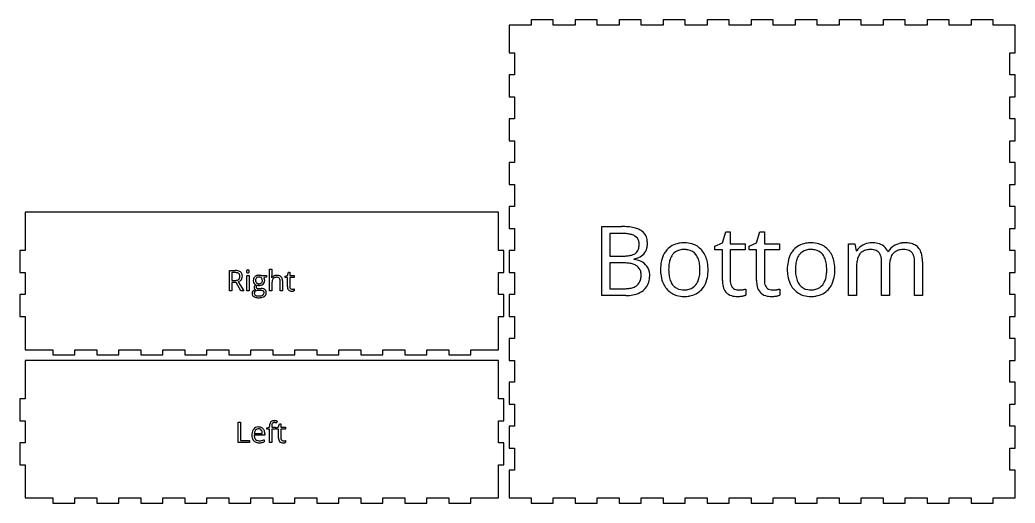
# Model space of a CAD drawing. Header units: inches. Extents: x 0 to 34.2, y 0.1 to 11.1.
# Drawn here: x 11.62 to 34.25, y 0.12 to 11.12 of the extents above; entities that cross this region are included whole.
import ezdxf

# ---------------------------------------------------------------- set-up
doc = ezdxf.new("R2010")
doc.units = ezdxf.units.IN

msp = doc.modelspace()

# ---------------------------------------------------------------- linework, layer by layer
at = {"layer": 'Bottom_labelLayer'}
for p, q in [((24.856, 4.851), (24.856, 6.421)), ((24.856, 6.421), (25.299, 6.421)), ((25.038, 6.263), (25.038, 5.749)), ((25.307, 6.263), (25.038, 6.263)), ((27.596, 6.049), (27.671, 6.301)), ((27.671, 6.301), (27.774, 6.301)), ((27.774, 6.301), (27.774, 6.028)), ((28.373, 6.049), (28.448, 6.301)), ((28.448, 6.301), (28.551, 6.301)), ((28.551, 6.301), (28.551, 6.028)), ((27.427, 5.975), (27.596, 6.049)), ((27.427, 5.889), (27.427, 5.975)), ((27.596, 5.889), (27.427, 5.889)), ((27.596, 5.189), (27.596, 5.889)), ((27.774, 6.028), (28.116, 6.028)), ((28.116, 5.889), (27.774, 5.889)), ((27.774, 5.889), (27.774, 5.196)), ((28.116, 6.028), (28.116, 5.889)), ((28.204, 5.975), (28.373, 6.049)), ((28.204, 5.889), (28.204, 5.975)), ((28.373, 5.889), (28.204, 5.889)), ((28.373, 5.189), (28.373, 5.889)), ((28.551, 6.028), (28.893, 6.028)), ((28.893, 5.889), (28.551, 5.889)), ((28.551, 5.889), (28.551, 5.196)), ((28.893, 6.028), (28.893, 5.889)), ((30.465, 4.851), (30.465, 6.028)), ((30.465, 6.028), (30.61, 6.028)), ((30.61, 6.028), (30.639, 5.867)), ((25.038, 5.749), (25.339, 5.749)), ((25.586, 5.684), (25.586, 5.673)), ((30.639, 5.867), (30.648, 5.867)), ((31.357, 5.85), (31.365, 5.85)), ((25.351, 5.594), (25.038, 5.594)), ((25.038, 5.594), (25.038, 5.006)), ((30.644, 5.468), (30.644, 4.851)), ((31.215, 4.851), (31.215, 5.616)), ((31.393, 5.508), (31.393, 4.851)), ((31.966, 4.851), (31.966, 5.616)), ((32.144, 5.619), (32.144, 4.851)), ((25.038, 5.006), (25.366, 5.006)), ((28.125, 4.998), (28.125, 4.861)), ((28.901, 4.998), (28.901, 4.861)), ((25.404, 4.851), (24.856, 4.851)), ((30.644, 4.851), (30.465, 4.851)), ((31.393, 4.851), (31.215, 4.851)), ((32.144, 4.851), (31.966, 4.851))]:
    msp.add_line(p, q, dxfattribs=at)
for centre, radius, start, end in [((25.305, 4.755), 1.666, 84.8971, 90.1948), ((25.365, 5.403), 1.015, 77.3551, 84.9994), ((25.463, 5.83), 0.577, 65.3871, 77.5779), ((25.546, 6.017), 0.372, 56.4101, 64.9554), ((25.308, 4.95), 1.313, 87.899, 90.0358), ((25.325, 5.328), 0.934, 82.186, 88.0879), ((25.378, 5.704), 0.555, 73.454, 82.3253), ((25.45, 5.942), 0.306, 59.0095, 73.7463), ((25.51, 6.043), 0.189, 14.0451, 58.8249), ((25.583, 6.075), 0.304, 9.246, 56.3615), ((25.407, 6.035), 0.484, 359.6721, 10.5635), ((25.506, 5.962), 0.189, 306.0082, 342.9776), ((25.393, 6.001), 0.309, 342.257, 356.2391), ((25.414, 6.017), 0.289, 359.4169, 14.4501), ((25.262, 6.013), 0.44, 355.7585, 0.0732), ((25.577, 6.004), 0.311, 319.4396, 345.5999), ((25.48, 6.029), 0.412, 345.6388, 0.4553), ((26.7, 5.56), 0.493, 138.176, 150.2287), ((26.683, 5.573), 0.472, 99.1759, 137.9833), ((26.687, 5.609), 0.284, 103.4685, 142.3119), ((26.729, 5.357), 0.693, 89.7326, 100.076), ((26.723, 5.474), 0.424, 89.4806, 103.8804), ((26.729, 5.448), 0.45, 79.3454, 90.3174), ((26.738, 5.45), 0.599, 73.5223, 90.5693), ((26.764, 5.601), 0.293, 37.9578, 80.4005), ((26.773, 5.578), 0.467, 41.1446, 73.2134), ((26.706, 5.52), 0.555, 13.5015, 41.0703), ((29.582, 5.56), 0.493, 138.176, 150.2287), ((29.565, 5.573), 0.472, 99.1759, 137.9833), ((29.57, 5.609), 0.284, 103.4685, 142.3119), ((29.611, 5.357), 0.693, 89.7326, 100.076), ((29.605, 5.474), 0.424, 89.4806, 103.8804), ((29.612, 5.448), 0.45, 79.3454, 90.3174), ((29.62, 5.45), 0.599, 73.5223, 90.5693), ((29.646, 5.601), 0.293, 37.9578, 80.4005), ((29.656, 5.578), 0.467, 41.1446, 73.2134), ((29.589, 5.52), 0.555, 13.5015, 41.0703), ((30.95, 5.689), 0.35, 117.1209, 149.5424), ((30.93, 5.614), 0.28, 101.1547, 123.0656), ((30.986, 5.625), 0.423, 93.8344, 117.5072), ((30.964, 5.455), 0.443, 89.5572, 101.4833), ((30.996, 5.538), 0.511, 89.9662, 94.2831), ((30.968, 5.48), 0.418, 85.5236, 90.079), ((31.002, 5.466), 0.584, 77.5573, 90.5514), ((30.979, 5.602), 0.296, 72.3599, 85.9562), ((31.014, 5.705), 0.187, 41.0613, 72.8992), ((31.056, 5.699), 0.345, 52.7027, 78.0053), ((31.075, 5.734), 0.304, 22.2099, 51.497), ((31.689, 5.664), 0.372, 119.4042, 150.1829), ((31.73, 5.602), 0.447, 118.257, 120.0633), ((31.73, 5.597), 0.451, 95.8636, 117.9694), ((31.681, 5.604), 0.29, 101.0033, 121.7839), ((31.715, 5.439), 0.459, 89.562, 101.2962), ((31.745, 5.487), 0.563, 89.9195, 96.2621), ((31.719, 5.484), 0.414, 85.8145, 90.0681), ((31.75, 5.429), 0.62, 79.9361, 90.3803), ((31.73, 5.601), 0.296, 72.6396, 86.2567), ((31.764, 5.704), 0.188, 41.0407, 73.1794), ((31.791, 5.653), 0.392, 62.9723, 80.1665), ((31.834, 5.742), 0.294, 44.2289, 62.623), ((31.821, 5.736), 0.307, 19.5614, 43.3161), ((25.343, 6.727), 0.979, 269.7924, 275.3661), ((25.38, 6.344), 0.593, 275.2577, 283.3281), ((25.44, 6.095), 0.337, 283.0998, 295.9665), ((25.481, 6.27), 0.595, 280.1916, 281.3175), ((25.487, 5.05), 0.631, 66.9274, 80.943), ((25.49, 5.989), 0.22, 296.4219, 305.3719), ((25.508, 6.151), 0.474, 280.9045, 293.5858), ((25.57, 6.014), 0.323, 293.2775, 318.9173), ((26.8, 5.509), 0.605, 150.7112, 169.4695), ((26.975, 5.488), 0.599, 162.0655, 173.1674), ((26.757, 5.561), 0.369, 142.9025, 162.3751), ((26.703, 5.558), 0.367, 20.0257, 37.435), ((26.522, 5.492), 0.561, 7.7439, 20.0691), ((29.682, 5.509), 0.605, 150.7112, 169.4695), ((29.857, 5.488), 0.599, 162.0655, 173.1674), ((29.639, 5.561), 0.369, 142.9025, 162.3751), ((29.586, 5.558), 0.367, 20.0257, 37.435), ((29.404, 5.492), 0.561, 7.7439, 20.0691), ((31.179, 5.541), 0.53, 161.0234, 171.447), ((30.961, 5.618), 0.299, 143.0771, 161.3913), ((30.906, 5.655), 0.234, 123.7022, 142.3021), ((30.99, 5.689), 0.215, 20.7074, 40.0215), ((30.883, 5.648), 0.33, 7.9865, 20.795), ((30.689, 5.619), 0.526, 359.6947, 8.1472), ((31.88, 5.553), 0.484, 160.8733, 172.5273), ((31.702, 5.617), 0.295, 140.9766, 161.17), ((31.655, 5.651), 0.236, 122.3599, 140.2882), ((31.741, 5.689), 0.215, 20.7074, 40.0215), ((31.634, 5.648), 0.33, 7.9865, 20.795), ((31.44, 5.619), 0.526, 359.6947, 8.1472), ((31.635, 5.666), 0.506, 7.5044, 19.9643), ((31.326, 5.623), 0.818, 359.7106, 7.6908), ((25.351, 4.457), 1.137, 89.1767, 90.0037), ((25.359, 4.717), 0.876, 82.5348, 89.4273), ((25.404, 5.054), 0.536, 72.4073, 82.6767), ((25.472, 5.263), 0.317, 55.7512, 72.6729), ((25.525, 5.345), 0.22, 12.9746, 55.1887), ((25.601, 5.308), 0.349, 36.6683, 67.6255), ((25.596, 5.319), 0.347, 3.1842, 34.6973), ((27.115, 5.447), 0.926, 169.2443, 180.3881), ((27.081, 5.437), 0.892, 179.7744, 189.0933), ((27.316, 5.444), 0.942, 173.0087, 180.2464), ((27.277, 5.436), 0.903, 179.7059, 187.9162), ((26.196, 5.445), 0.89, 359.7075, 7.8972), ((26.147, 5.437), 0.939, 353.5362, 0.2015), ((26.447, 5.452), 0.823, 1.1277, 13.88), ((26.349, 5.434), 0.921, 349.1761, 0.3862), ((26.224, 5.44), 1.047, 359.9923, 1.5417), ((29.997, 5.447), 0.926, 169.2443, 180.3881), ((29.963, 5.437), 0.892, 179.7744, 189.0933), ((30.198, 5.444), 0.942, 173.0087, 180.2464), ((30.159, 5.436), 0.903, 179.7059, 187.9162), ((29.078, 5.445), 0.89, 359.7075, 7.8972), ((29.029, 5.437), 0.939, 353.5362, 0.2015), ((29.329, 5.452), 0.823, 1.1277, 13.88), ((29.232, 5.434), 0.921, 349.1761, 0.3862), ((29.106, 5.44), 1.047, 359.9923, 1.5417), ((31.54, 5.484), 0.896, 171.3041, 178.3503), ((31.885, 5.469), 1.241, 178.0972, 180.0256), ((32.177, 5.512), 0.784, 172.3777, 180.183), ((32.44, 5.508), 1.046, 179.8998, 180.0001), ((25.509, 5.264), 0.233, 307.7352, 345.8337), ((25.374, 5.303), 0.374, 345.1079, 358.8343), ((25.406, 5.313), 0.343, 359.4708, 13.6047), ((25.255, 5.31), 0.493, 358.3238, 0.0096), ((25.444, 5.292), 0.499, 344.0558, 0.5688), ((25.432, 5.298), 0.512, 359.9403, 4.5454), ((26.852, 5.398), 0.66, 188.9103, 205.3171), ((26.945, 5.388), 0.568, 187.764, 200.0977), ((26.689, 5.326), 0.383, 323.0089, 342.639), ((26.47, 5.398), 0.613, 342.3616, 353.7537), ((26.66, 5.372), 0.605, 330.2507, 349.4117), ((29.734, 5.398), 0.66, 188.9103, 205.3171), ((29.828, 5.388), 0.568, 187.764, 200.0977), ((29.571, 5.326), 0.383, 323.0089, 342.639), ((29.352, 5.398), 0.613, 342.3616, 353.7537), ((29.542, 5.372), 0.605, 330.2507, 349.4117), ((25.37, 5.792), 0.786, 269.725, 277.3702), ((25.409, 5.499), 0.49, 277.2151, 288.7572), ((25.469, 5.324), 0.305, 288.5731, 306.8107), ((25.563, 5.26), 0.376, 309.2853, 343.8551), ((26.783, 5.369), 0.586, 205.6554, 208.4469), ((26.695, 5.316), 0.483, 207.7948, 238.6757), ((26.763, 5.321), 0.374, 200.0846, 216.9131), ((26.696, 5.274), 0.292, 217.3009, 261.7099), ((26.727, 5.421), 0.443, 260.5035, 270.2475), ((26.733, 5.393), 0.414, 269.4481, 284.7255), ((26.766, 5.271), 0.288, 284.5662, 322.6335), ((26.772, 5.309), 0.475, 278.8959, 317.9979), ((26.755, 5.323), 0.497, 318.144, 329.7566), ((28.157, 5.183), 0.561, 179.355, 192.8477), ((27.875, 5.107), 0.27, 190.3818, 253.8772), ((28.133, 5.194), 0.359, 179.6417, 189.7504), ((28.007, 5.172), 0.23, 189.548, 205.7876), ((27.955, 5.148), 0.173, 206.1295, 221.4081), ((27.949, 5.143), 0.166, 221.595, 262.3505), ((27.963, 5.215), 0.238, 261.3268, 270.1916), ((27.965, 5.562), 0.586, 269.8804, 278.3027), ((27.97, 5.517), 0.541, 278.4166, 279.0083), ((27.905, 5.936), 0.965, 278.9593, 280.5108), ((27.967, 5.6), 0.623, 280.4845, 282.6274), ((28.022, 5.356), 0.373, 282.5882, 285.58), ((28.05, 5.253), 0.266, 285.7202, 286.2553), ((28.933, 5.183), 0.561, 179.355, 192.8477), ((28.652, 5.107), 0.27, 190.3818, 253.8772), ((28.91, 5.194), 0.359, 179.6417, 189.7504), ((28.783, 5.172), 0.23, 189.548, 205.7876), ((28.731, 5.148), 0.173, 206.1295, 221.4081), ((28.725, 5.143), 0.166, 221.595, 262.3505), ((28.739, 5.215), 0.238, 261.3268, 270.1916), ((28.741, 5.562), 0.586, 269.8804, 278.3027), ((28.747, 5.517), 0.541, 278.4166, 279.0083), ((28.681, 5.936), 0.965, 278.9593, 280.5108), ((28.744, 5.6), 0.623, 280.4845, 282.6274), ((28.799, 5.356), 0.373, 282.5882, 285.58), ((28.827, 5.253), 0.266, 285.7202, 286.2553), ((29.666, 5.369), 0.586, 205.6554, 208.4469), ((29.578, 5.316), 0.483, 207.7948, 238.6757), ((29.645, 5.321), 0.374, 200.0846, 216.9131), ((29.578, 5.274), 0.292, 217.3009, 261.7099), ((29.609, 5.421), 0.443, 260.5035, 270.2475), ((29.615, 5.393), 0.414, 269.4481, 284.7255), ((29.648, 5.271), 0.288, 284.5662, 322.6335), ((29.654, 5.309), 0.475, 278.8959, 317.9979), ((29.637, 5.323), 0.497, 318.144, 329.7566), ((25.405, 5.847), 0.997, 269.9238, 274.3951), ((25.43, 5.574), 0.722, 274.0492, 286.2579), ((25.502, 5.337), 0.475, 285.9421, 309.1245), ((26.702, 5.328), 0.497, 238.8115, 253.2429), ((26.721, 5.402), 0.573, 253.5438, 270.4182), ((26.728, 5.521), 0.692, 269.7502, 279.8032), ((27.93, 5.295), 0.466, 253.7848, 270.8852), ((27.938, 5.285), 0.456, 270.0013, 270.7612), ((27.935, 5.385), 0.556, 270.8936, 275.5482), ((27.914, 5.601), 0.773, 275.5261, 279.2942), ((27.933, 5.496), 0.667, 279.1856, 280.1137), ((27.963, 5.334), 0.502, 280.0075, 283.3732), ((28.007, 5.148), 0.31, 283.3072, 288.1192), ((28.05, 5.02), 0.175, 287.989, 295.305), ((28.707, 5.295), 0.466, 253.7848, 270.8852), ((28.714, 5.285), 0.456, 270.0013, 270.7612), ((28.712, 5.385), 0.556, 270.8936, 275.5482), ((28.691, 5.601), 0.773, 275.5261, 279.2942), ((28.709, 5.496), 0.667, 279.1856, 280.1137), ((28.739, 5.334), 0.502, 280.0075, 283.3732), ((28.784, 5.148), 0.31, 283.3072, 288.1192), ((28.826, 5.02), 0.175, 287.989, 295.305), ((29.584, 5.328), 0.497, 238.8115, 253.2429), ((29.603, 5.402), 0.573, 253.5438, 270.4182), ((29.61, 5.521), 0.692, 269.7502, 279.8032)]:
    msp.add_arc(centre, radius, start, end, dxfattribs=at)
at = {"layer": 'Bottom_outsideCutPath'}
for p, q in [((23.75, 11.125), (23.25, 11.125)), ((23.25, 11.125), (23.25, 11.007)), ((23.75, 11.007), (23.75, 11.125)), ((24.75, 11.125), (24.25, 11.125)), ((24.25, 11.125), (24.25, 11.007)), ((24.75, 11.007), (24.75, 11.125)), ((25.75, 11.125), (25.25, 11.125)), ((25.25, 11.125), (25.25, 11.007)), ((25.75, 11.007), (25.75, 11.125)), ((26.75, 11.125), (26.25, 11.125)), ((26.25, 11.125), (26.25, 11.007)), ((26.75, 11.007), (26.75, 11.125)), ((27.75, 11.125), (27.25, 11.125)), ((27.25, 11.125), (27.25, 11.007)), ((27.75, 11.007), (27.75, 11.125)), ((28.75, 11.125), (28.25, 11.125)), ((28.25, 11.125), (28.25, 11.007)), ((28.75, 11.007), (28.75, 11.125)), ((29.75, 11.125), (29.25, 11.125)), ((29.25, 11.125), (29.25, 11.007)), ((29.75, 11.007), (29.75, 11.125)), ((30.75, 11.125), (30.25, 11.125)), ((30.25, 11.125), (30.25, 11.007)), ((30.75, 11.007), (30.75, 11.125)), ((31.75, 11.125), (31.25, 11.125)), ((31.25, 11.125), (31.25, 11.007)), ((31.75, 11.007), (31.75, 11.125)), ((32.75, 11.125), (32.25, 11.125)), ((32.25, 11.125), (32.25, 11.007)), ((32.75, 11.007), (32.75, 11.125)), ((33.75, 11.125), (33.25, 11.125)), ((33.25, 11.125), (33.25, 11.007)), ((33.75, 11.007), (33.75, 11.125)), ((23.25, 11.007), (22.75, 11.007)), ((22.75, 11.007), (22.75, 10.375)), ((24.25, 11.007), (23.75, 11.007)), ((25.25, 11.007), (24.75, 11.007)), ((26.25, 11.007), (25.75, 11.007)), ((27.25, 11.007), (26.75, 11.007)), ((28.25, 11.007), (27.75, 11.007)), ((29.25, 11.007), (28.75, 11.007)), ((30.25, 11.007), (29.75, 11.007)), ((31.25, 11.007), (30.75, 11.007)), ((32.25, 11.007), (31.75, 11.007)), ((33.25, 11.007), (32.75, 11.007)), ((34.25, 11.007), (33.75, 11.007)), ((34.25, 10.375), (34.25, 11.007)), ((22.75, 10.375), (22.868, 10.375)), ((22.868, 10.375), (22.868, 9.875)), ((34.132, 9.875), (34.132, 10.375)), ((34.132, 10.375), (34.25, 10.375)), ((22.868, 9.875), (22.75, 9.875)), ((22.75, 9.875), (22.75, 9.375)), ((34.25, 9.875), (34.132, 9.875)), ((34.25, 9.375), (34.25, 9.875)), ((22.75, 9.375), (22.868, 9.375)), ((22.868, 9.375), (22.868, 8.875)), ((34.132, 8.875), (34.132, 9.375)), ((34.132, 9.375), (34.25, 9.375)), ((22.868, 8.875), (22.75, 8.875)), ((22.75, 8.875), (22.75, 8.375)), ((34.25, 8.875), (34.132, 8.875)), ((34.25, 8.375), (34.25, 8.875)), ((22.75, 8.375), (22.868, 8.375)), ((22.868, 8.375), (22.868, 7.875)), ((34.132, 7.875), (34.132, 8.375)), ((34.132, 8.375), (34.25, 8.375)), ((22.868, 7.875), (22.75, 7.875)), ((22.75, 7.875), (22.75, 7.375)), ((34.25, 7.875), (34.132, 7.875)), ((34.25, 7.375), (34.25, 7.875)), ((22.75, 7.375), (22.868, 7.375)), ((22.868, 7.375), (22.868, 6.875)), ((34.132, 6.875), (34.132, 7.375)), ((34.132, 7.375), (34.25, 7.375)), ((22.868, 6.875), (22.75, 6.875)), ((22.75, 6.875), (22.75, 6.375)), ((34.25, 6.875), (34.132, 6.875)), ((34.25, 6.375), (34.25, 6.875)), ((22.75, 6.375), (22.868, 6.375)), ((22.868, 6.375), (22.868, 5.875)), ((34.132, 5.875), (34.132, 6.375)), ((34.132, 6.375), (34.25, 6.375)), ((22.868, 5.875), (22.75, 5.875)), ((22.75, 5.875), (22.75, 5.375)), ((34.25, 5.875), (34.132, 5.875)), ((34.25, 5.375), (34.25, 5.875)), ((22.75, 5.375), (22.868, 5.375)), ((22.868, 5.375), (22.868, 4.875)), ((34.132, 4.875), (34.132, 5.375)), ((34.132, 5.375), (34.25, 5.375)), ((22.868, 4.875), (22.75, 4.875)), ((22.75, 4.875), (22.75, 4.375)), ((34.25, 4.875), (34.132, 4.875)), ((34.25, 4.375), (34.25, 4.875)), ((22.75, 4.375), (22.868, 4.375)), ((22.868, 4.375), (22.868, 3.875)), ((34.132, 3.875), (34.132, 4.375)), ((34.132, 4.375), (34.25, 4.375)), ((22.868, 3.875), (22.75, 3.875)), ((22.75, 3.875), (22.75, 3.375)), ((34.25, 3.875), (34.132, 3.875)), ((34.25, 3.375), (34.25, 3.875)), ((22.75, 3.375), (22.868, 3.375)), ((22.868, 3.375), (22.868, 2.875)), ((34.132, 2.875), (34.132, 3.375)), ((34.132, 3.375), (34.25, 3.375)), ((22.868, 2.875), (22.75, 2.875)), ((22.75, 2.875), (22.75, 2.375)), ((34.25, 2.875), (34.132, 2.875)), ((34.25, 2.375), (34.25, 2.875)), ((22.75, 2.375), (22.868, 2.375)), ((22.868, 2.375), (22.868, 1.875)), ((34.132, 1.875), (34.132, 2.375)), ((34.132, 2.375), (34.25, 2.375)), ((22.868, 1.875), (22.75, 1.875)), ((22.75, 1.875), (22.75, 1.375)), ((34.25, 1.875), (34.132, 1.875)), ((34.25, 1.375), (34.25, 1.875)), ((22.75, 1.375), (22.868, 1.375)), ((22.868, 1.375), (22.868, 0.875)), ((34.132, 0.875), (34.132, 1.375)), ((34.132, 1.375), (34.25, 1.375)), ((22.868, 0.875), (22.75, 0.875)), ((22.75, 0.875), (22.75, 0.243)), ((34.25, 0.875), (34.132, 0.875)), ((34.25, 0.243), (34.25, 0.875)), ((22.75, 0.243), (23.25, 0.243)), ((23.25, 0.243), (23.25, 0.125)), ((23.75, 0.125), (23.75, 0.243)), ((23.75, 0.243), (24.25, 0.243)), ((24.25, 0.243), (24.25, 0.125)), ((24.75, 0.125), (24.75, 0.243)), ((24.75, 0.243), (25.25, 0.243)), ((25.25, 0.243), (25.25, 0.125)), ((25.75, 0.125), (25.75, 0.243)), ((25.75, 0.243), (26.25, 0.243)), ((26.25, 0.243), (26.25, 0.125)), ((26.75, 0.125), (26.75, 0.243)), ((26.75, 0.243), (27.25, 0.243)), ((27.25, 0.243), (27.25, 0.125)), ((27.75, 0.125), (27.75, 0.243)), ((27.75, 0.243), (28.25, 0.243)), ((28.25, 0.243), (28.25, 0.125)), ((28.75, 0.125), (28.75, 0.243)), ((28.75, 0.243), (29.25, 0.243)), ((29.25, 0.243), (29.25, 0.125)), ((29.75, 0.125), (29.75, 0.243)), ((29.75, 0.243), (30.25, 0.243)), ((30.25, 0.243), (30.25, 0.125)), ((30.75, 0.125), (30.75, 0.243)), ((30.75, 0.243), (31.25, 0.243)), ((31.25, 0.243), (31.25, 0.125)), ((31.75, 0.125), (31.75, 0.243)), ((31.75, 0.243), (32.25, 0.243)), ((32.25, 0.243), (32.25, 0.125)), ((32.75, 0.125), (32.75, 0.243)), ((32.75, 0.243), (33.25, 0.243)), ((33.25, 0.243), (33.25, 0.125)), ((33.75, 0.125), (33.75, 0.243)), ((33.75, 0.243), (34.25, 0.243)), ((23.25, 0.125), (23.75, 0.125)), ((24.25, 0.125), (24.75, 0.125)), ((25.25, 0.125), (25.75, 0.125)), ((26.25, 0.125), (26.75, 0.125)), ((27.25, 0.125), (27.75, 0.125)), ((28.25, 0.125), (28.75, 0.125)), ((29.25, 0.125), (29.75, 0.125)), ((30.25, 0.125), (30.75, 0.125)), ((31.25, 0.125), (31.75, 0.125)), ((32.25, 0.125), (32.75, 0.125)), ((33.25, 0.125), (33.75, 0.125))]:
    msp.add_line(p, q, dxfattribs=at)
at = {"layer": 'Left_labelLayer'}
for p, q in [((16.588, 1.505), (16.588, 1.969)), ((16.588, 1.969), (16.642, 1.969)), ((16.642, 1.969), (16.642, 1.553)), ((17.235, 1.835), (17.297, 1.854)), ((17.235, 1.811), (17.235, 1.835)), ((17.297, 1.811), (17.235, 1.811)), ((17.297, 1.854), (17.297, 1.874)), ((17.297, 1.505), (17.297, 1.811)), ((17.35, 1.875), (17.35, 1.852)), ((17.35, 1.852), (17.439, 1.852)), ((17.439, 1.811), (17.35, 1.811)), ((17.35, 1.811), (17.35, 1.505)), ((17.439, 1.852), (17.439, 1.811)), ((17.456, 1.837), (17.506, 1.859)), ((17.456, 1.811), (17.456, 1.837)), ((17.506, 1.811), (17.456, 1.811)), ((17.474, 1.991), (17.461, 1.949)), ((17.506, 1.859), (17.528, 1.933)), ((17.506, 1.604), (17.506, 1.811)), ((17.528, 1.933), (17.559, 1.933)), ((17.559, 1.933), (17.559, 1.852)), ((17.559, 1.852), (17.66, 1.852)), ((17.66, 1.811), (17.559, 1.811)), ((17.559, 1.811), (17.559, 1.607)), ((17.66, 1.852), (17.66, 1.811)), ((17.192, 1.669), (16.953, 1.669)), ((16.954, 1.712), (17.136, 1.712)), ((17.192, 1.702), (17.192, 1.669)), ((16.846, 1.505), (16.588, 1.505)), ((16.642, 1.553), (16.846, 1.553)), ((16.846, 1.553), (16.846, 1.505)), ((17.177, 1.568), (17.177, 1.521)), ((17.35, 1.505), (17.297, 1.505)), ((17.662, 1.548), (17.662, 1.508))]:
    msp.add_line(p, q, dxfattribs=at)
for centre, radius, start, end in [((17.044, 1.723), 0.135, 92.4762, 140.5387), ((17.043, 1.734), 0.0802, 106.4655, 137.9178), ((17.049, 1.711), 0.104, 89.4422, 106.2085), ((17.05, 1.672), 0.186, 89.9638, 93.9179), ((17.05, 1.706), 0.108, 79.6462, 90.291), ((17.052, 1.698), 0.161, 74.2124, 90.5448), ((17.058, 1.742), 0.0722, 40.082, 80.6245), ((17.062, 1.735), 0.122, 41.2065, 74.0231), ((17.043, 1.719), 0.147, 11.5995, 41.1495), ((17.511, 1.876), 0.214, 167.5774, 180.6589), ((17.411, 1.899), 0.11, 141.7437, 168.2318), ((17.394, 1.908), 0.0924, 98.2549, 139.6204), ((17.531, 1.878), 0.181, 171.6519, 178.4387), ((17.599, 1.875), 0.249, 178.1957, 180.0232), ((17.459, 1.889), 0.108, 161.8445, 171.7844), ((17.414, 1.904), 0.061, 145.0685, 162.1805), ((17.402, 1.912), 0.0456, 102.7672, 144.3385), ((17.409, 1.842), 0.16, 89.6693, 99.9316), ((17.408, 1.887), 0.0711, 89.4853, 103.4195), ((17.408, 1.845), 0.113, 83.0759, 89.7927), ((17.409, 1.832), 0.17, 81.5641, 89.7013), ((17.401, 1.789), 0.169, 76.5178, 83.0225), ((17.397, 1.749), 0.254, 75.9741, 81.6559), ((17.381, 1.705), 0.256, 71.9622, 76.5911), ((17.376, 1.664), 0.341, 73.2973, 76.0935), ((17.175, 1.677), 0.277, 168.9538, 180.3844), ((17.199, 1.676), 0.301, 179.9875, 181.7986), ((17.131, 1.672), 0.233, 181.3573, 194.4924), ((17.084, 1.696), 0.184, 149.4071, 169.1854), ((17.056, 1.651), 0.155, 194.088, 223.0535), ((17.059, 1.709), 0.156, 140.1063, 148.907), ((17.164, 1.673), 0.211, 181.1449, 190.801), ((17.152, 1.694), 0.199, 172.1555, 174.7622), ((17.107, 1.701), 0.153, 160.3357, 172.5309), ((17.089, 1.658), 0.135, 190.6006, 206.0278), ((17.061, 1.718), 0.104, 138.0998, 160.5864), ((17.056, 1.643), 0.0989, 206.2953, 222.5556), ((17.051, 1.736), 0.0815, 23.4826, 39.7067), ((17.02, 1.723), 0.115, 8.7339, 23.2771), ((16.956, 1.713), 0.18, 359.6745, 8.9224), ((16.978, 1.704), 0.214, 359.6148, 12.0335), ((17.672, 1.603), 0.166, 179.3548, 192.8477), ((17.665, 1.606), 0.106, 179.6417, 189.7501), ((17.627, 1.599), 0.068, 189.5469, 205.7881), ((17.048, 1.645), 0.145, 223.5465, 256.1958), ((17.053, 1.641), 0.0957, 223.0643, 258.1402), ((17.062, 1.703), 0.205, 256.0085, 270.485), ((17.065, 1.689), 0.145, 257.5313, 270.4323), ((17.064, 1.927), 0.429, 269.9677, 271.9937), ((17.065, 1.822), 0.278, 270.1984, 292.2092), ((17.069, 1.824), 0.326, 271.912, 275.9729), ((17.08, 1.72), 0.221, 275.905, 281.6605), ((17.074, 1.74), 0.242, 281.9937, 287.8846), ((17.051, 1.811), 0.316, 287.9023, 293.4864), ((17.052, 1.86), 0.318, 291.8237, 293.1623), ((17.589, 1.58), 0.0797, 190.382, 253.8771), ((17.612, 1.592), 0.0511, 206.1289, 221.4083), ((17.605, 1.636), 0.138, 253.785, 270.8852), ((17.61, 1.591), 0.0489, 221.5947, 262.3509), ((17.614, 1.612), 0.0704, 261.328, 270.1913), ((17.607, 1.632), 0.134, 270.0032, 270.7671), ((17.606, 1.662), 0.164, 270.8935, 275.5474), ((17.615, 1.715), 0.173, 269.8799, 278.3025), ((17.6, 1.726), 0.228, 275.5261, 279.294), ((17.605, 1.697), 0.198, 279.1894, 280.1119), ((17.617, 1.696), 0.154, 278.4044, 279.0192), ((17.614, 1.648), 0.148, 280.0084, 283.373), ((17.597, 1.825), 0.285, 278.9588, 280.5127), ((17.616, 1.726), 0.184, 280.4867, 282.6264), ((17.628, 1.592), 0.0916, 283.3058, 288.1192), ((17.632, 1.654), 0.11, 282.5894, 285.5779), ((17.64, 1.555), 0.0519, 287.9917, 295.3009), ((17.64, 1.623), 0.0779, 285.7242, 286.2651)]:
    msp.add_arc(centre, radius, start, end, dxfattribs=at)
at = {"layer": 'Left_outsideCutPath'}
for p, q in [((11.743, 3.375), (11.743, 2.5)), ((22.507, 3.375), (11.743, 3.375)), ((22.507, 2.5), (22.507, 3.375)), ((11.743, 2.5), (11.625, 2.5)), ((11.625, 2.5), (11.625, 2)), ((22.625, 2.5), (22.507, 2.5)), ((22.625, 2), (22.625, 2.5)), ((11.625, 2), (11.743, 2)), ((11.743, 2), (11.743, 1.5)), ((22.507, 1.5), (22.507, 2)), ((22.507, 2), (22.625, 2)), ((11.743, 1.5), (11.625, 1.5)), ((11.625, 1.5), (11.625, 1)), ((22.625, 1.5), (22.507, 1.5)), ((22.625, 1), (22.625, 1.5)), ((11.625, 1), (11.743, 1)), ((11.743, 1), (11.743, 0.243)), ((22.507, 0.243), (22.507, 1)), ((22.507, 1), (22.625, 1)), ((11.743, 0.243), (12.375, 0.243)), ((12.375, 0.243), (12.375, 0.125)), ((12.875, 0.125), (12.875, 0.243)), ((12.875, 0.243), (13.375, 0.243)), ((13.375, 0.243), (13.375, 0.125)), ((13.875, 0.125), (13.875, 0.243)), ((13.875, 0.243), (14.375, 0.243)), ((14.375, 0.243), (14.375, 0.125)), ((14.875, 0.125), (14.875, 0.243)), ((14.875, 0.243), (15.375, 0.243)), ((15.375, 0.243), (15.375, 0.125)), ((15.875, 0.125), (15.875, 0.243)), ((15.875, 0.243), (16.375, 0.243)), ((16.375, 0.243), (16.375, 0.125)), ((16.875, 0.125), (16.875, 0.243)), ((16.875, 0.243), (17.375, 0.243)), ((17.375, 0.243), (17.375, 0.125)), ((17.875, 0.125), (17.875, 0.243)), ((17.875, 0.243), (18.375, 0.243)), ((18.375, 0.243), (18.375, 0.125)), ((18.875, 0.125), (18.875, 0.243)), ((18.875, 0.243), (19.375, 0.243)), ((19.375, 0.243), (19.375, 0.125)), ((19.875, 0.125), (19.875, 0.243)), ((19.875, 0.243), (20.375, 0.243)), ((20.375, 0.243), (20.375, 0.125)), ((20.875, 0.125), (20.875, 0.243)), ((20.875, 0.243), (21.375, 0.243)), ((21.375, 0.243), (21.375, 0.125)), ((21.875, 0.125), (21.875, 0.243)), ((21.875, 0.243), (22.507, 0.243)), ((12.375, 0.125), (12.875, 0.125)), ((13.375, 0.125), (13.875, 0.125)), ((14.375, 0.125), (14.875, 0.125)), ((15.375, 0.125), (15.875, 0.125)), ((16.375, 0.125), (16.875, 0.125)), ((17.375, 0.125), (17.875, 0.125)), ((18.375, 0.125), (18.875, 0.125)), ((19.375, 0.125), (19.875, 0.125)), ((20.375, 0.125), (20.875, 0.125)), ((21.375, 0.125), (21.875, 0.125))]:
    msp.add_line(p, q, dxfattribs=at)
at = {"layer": 'Right_labelLayer'}
for p, q in [((17.303, 4.956), (17.303, 5.45)), ((17.303, 5.45), (17.355, 5.45)), ((17.355, 5.45), (17.355, 5.301)), ((16.388, 4.956), (16.388, 5.42)), ((16.388, 5.42), (16.516, 5.42)), ((16.442, 5.373), (16.442, 5.195)), ((16.512, 5.373), (16.442, 5.373)), ((16.782, 4.956), (16.782, 5.304)), ((16.782, 5.304), (16.835, 5.304)), ((16.835, 5.304), (16.835, 4.956)), ((17.111, 5.304), (17.231, 5.304)), ((17.231, 5.271), (17.167, 5.263)), ((17.231, 5.304), (17.231, 5.271)), ((17.353, 5.256), (17.356, 5.256)), ((17.656, 5.288), (17.705, 5.31)), ((17.656, 5.263), (17.656, 5.288)), ((17.705, 5.263), (17.656, 5.263)), ((17.705, 5.31), (17.728, 5.385)), ((17.705, 5.056), (17.705, 5.263)), ((17.728, 5.385), (17.758, 5.385)), ((17.758, 5.385), (17.758, 5.304)), ((17.758, 5.304), (17.859, 5.304)), ((17.859, 5.263), (17.758, 5.263)), ((17.758, 5.263), (17.758, 5.058)), ((17.859, 5.304), (17.859, 5.263)), ((16.442, 5.195), (16.516, 5.195)), ((16.539, 5.149), (16.442, 5.149)), ((16.442, 5.149), (16.442, 4.956)), ((16.651, 4.956), (16.539, 5.149)), ((16.589, 5.165), (16.715, 4.956)), ((17.048, 5.011), (17.11, 5.011)), ((17.355, 5.138), (17.355, 4.956)), ((17.541, 4.956), (17.541, 5.181)), ((17.593, 5.183), (17.593, 4.956)), ((17.862, 5), (17.862, 4.959)), ((16.442, 4.956), (16.388, 4.956)), ((16.715, 4.956), (16.651, 4.956)), ((16.835, 4.956), (16.782, 4.956)), ((17.093, 4.964), (17.03, 4.964)), ((17.046, 4.84), (17.046, 4.84)), ((17.355, 4.956), (17.303, 4.956)), ((17.593, 4.956), (17.541, 4.956))]:
    msp.add_line(p, q, dxfattribs=at)
for centre, radius, start, end in [((16.808, 5.403), 0.0305, 92.6437, 133.4715), ((16.809, 5.393), 0.0402, 89.9649, 93.762), ((16.809, 5.402), 0.031, 46.3713, 90.8875), ((16.513, 5.044), 0.329, 88.1933, 90.0235), ((16.517, 5.064), 0.356, 83.0885, 90.2598), ((16.516, 5.131), 0.242, 81.6788, 88.4238), ((16.531, 5.227), 0.145, 71.3672, 81.8539), ((16.534, 5.199), 0.22, 72.3835, 83.2439), ((16.547, 5.283), 0.0835, 288.0607, 307.9001), ((16.551, 5.286), 0.0824, 53.9964, 71.6767), ((16.557, 5.269), 0.0672, 308.6715, 310.3992), ((16.564, 5.304), 0.0603, 31.8886, 53.2451), ((16.553, 5.273), 0.0722, 310.7839, 345.558), ((16.562, 5.283), 0.132, 54.2452, 72.675), ((16.55, 5.297), 0.076, 10.899, 31.3201), ((16.566, 5.282), 0.117, 298.5129, 336.5658), ((16.514, 5.284), 0.112, 344.9531, 358.4137), ((16.504, 5.287), 0.123, 359.5506, 11.1972), ((16.479, 5.286), 0.147, 357.9387, 0.0175), ((16.577, 5.306), 0.104, 51.2933, 53.5166), ((16.576, 5.306), 0.105, 12.671, 51.0398), ((16.545, 5.287), 0.138, 337.9613, 0.9693), ((16.517, 5.291), 0.165, 359.8748, 13.3904), ((16.473, 5.289), 0.21, 359.9911, 0.3628), ((16.836, 5.399), 0.0584, 170.8435, 180.3557), ((16.84, 5.398), 0.0622, 179.8805, 185.37), ((16.821, 5.396), 0.0429, 184.992, 198.2044), ((16.814, 5.402), 0.0362, 155.9688, 171.0514), ((16.806, 5.391), 0.0272, 197.7941, 224.8937), ((16.804, 5.407), 0.0246, 133.7889, 155.9173), ((16.808, 5.393), 0.0296, 225.1301, 249.8991), ((16.809, 5.397), 0.0335, 250.4988, 270.5989), ((16.809, 5.394), 0.0307, 269.1788, 314.2803), ((16.812, 5.405), 0.0266, 17.7234, 46.4484), ((16.813, 5.39), 0.0257, 313.617, 332.267), ((16.805, 5.394), 0.0343, 332.6321, 350.0712), ((16.798, 5.4), 0.0418, 4.9411, 18.1901), ((16.785, 5.398), 0.0545, 349.8353, 0.389), ((16.78, 5.398), 0.0603, 359.8849, 5.3159), ((17.083, 5.193), 0.152, 166.8194, 180.4837), ((17.032, 5.205), 0.1, 132.3289, 167.3339), ((17.039, 5.196), 0.112, 106.2186, 131.5382), ((17.121, 5.193), 0.139, 175.3396, 180.0854), ((17.081, 5.197), 0.0984, 162.5919, 175.7341), ((17.048, 5.208), 0.0632, 135.584, 163.0011), ((17.045, 5.209), 0.0606, 122.5199, 134.9979), ((17.056, 5.14), 0.17, 93.6334, 106.5407), ((17.051, 5.199), 0.072, 101.0616, 121.9741), ((17.059, 5.161), 0.111, 89.5859, 101.3334), ((17.062, 5.078), 0.233, 89.938, 94.0275), ((17.061, 5.157), 0.115, 76.1091, 90.7029), ((17.062, 5.108), 0.202, 82.5849, 90.1846), ((17.069, 5.156), 0.154, 74.0081, 82.5703), ((17.076, 5.21), 0.0598, 13.9534, 77.6676), ((17.024, 5.195), 0.113, 359.1803, 15.0432), ((17.1, 5.21), 0.0856, 29.4581, 38.358), ((17.065, 5.19), 0.126, 23.185, 29.5414), ((17.031, 5.175), 0.162, 21.2518, 23.3492), ((17.088, 5.198), 0.101, 6.8505, 20.9876), ((17.06, 5.194), 0.13, 359.8704, 7.0431), ((17.149, 5.285), 0.206, 351.9707, 354.9626), ((17.042, 5.294), 0.313, 354.9837, 357.8944), ((16.882, 5.3), 0.474, 357.8669, 0.0683), ((17.445, 5.2), 0.105, 119.8317, 147.9723), ((17.509, 5.158), 0.152, 160.1566, 171.5312), ((17.448, 5.18), 0.0877, 140.6207, 160.5051), ((17.437, 5.188), 0.0738, 118.4553, 139.6699), ((17.458, 5.18), 0.129, 116.6647, 120.4183), ((17.46, 5.174), 0.135, 96.665, 116.3786), ((17.448, 5.165), 0.099, 100.1072, 118.0843), ((17.46, 5.106), 0.159, 89.5923, 100.3595), ((17.466, 5.139), 0.171, 89.8927, 96.9963), ((17.461, 5.126), 0.14, 84.0191, 90.1504), ((17.467, 5.096), 0.214, 80.6861, 90.354), ((17.466, 5.171), 0.0944, 71.0826, 84.3688), ((17.478, 5.204), 0.0594, 43.379, 71.5385), ((17.48, 5.174), 0.134, 65.6018, 80.8842), ((17.475, 5.202), 0.0627, 22.7032, 42.3412), ((17.447, 5.191), 0.093, 8.4934, 22.6584), ((17.496, 5.21), 0.095, 46.7398, 65.4132), ((17.392, 5.182), 0.149, 359.6714, 8.6882), ((17.498, 5.214), 0.0917, 19.2206, 45.7657), ((17.445, 5.194), 0.148, 6.4739, 19.6465), ((17.366, 5.184), 0.228, 359.7941, 6.7743), ((16.517, 5.424), 0.229, 269.725, 277.1864), ((16.529, 5.336), 0.14, 277.0231, 288.3852), ((16.529, 5.34), 0.185, 288.8033, 299.6431), ((17.063, 5.191), 0.133, 179.9773, 183.6205), ((17.039, 5.189), 0.109, 183.0159, 212.3124), ((17.044, 5.192), 0.114, 212.4707, 215.8865), ((17.009, 5.032), 0.0603, 161.7233, 180.4838), ((17.01, 5.032), 0.0604, 179.98, 182.9377), ((16.998, 5.03), 0.0488, 182.177, 215.3418), ((17.027, 5.178), 0.0924, 215.1638, 247.4749), ((17.003, 5.034), 0.0534, 144.4953, 161.3362), ((17.008, 4.856), 0.13, 102.2874, 114.1176), ((17.012, 5.04), 0.0656, 215.4712, 217.1637), ((17.02, 5.021), 0.0754, 132.7257, 144.1489), ((17.003, 5.033), 0.0547, 216.5864, 245.4968), ((17.049, 4.991), 0.117, 125.2208, 132.8651), ((17.077, 4.951), 0.165, 121.2333, 125.3815), ((17.085, 5.192), 0.103, 179.5623, 191.6523), ((17.05, 5.184), 0.0663, 191.3555, 213.3665), ((17.041, 5.179), 0.0564, 213.9567, 227.7973), ((17.036, 5.039), 0.0396, 147.5368, 180.2596), ((17.023, 5.039), 0.0273, 179.2932, 198.3587), ((17.018, 5.038), 0.022, 199.2303, 239.5681), ((17.049, 5.031), 0.0553, 128.0876, 147.1402), ((17.048, 5.188), 0.0681, 228.2626, 254.7335), ((17.023, 5.044), 0.0293, 238.2286, 239.8488), ((17.026, 5.05), 0.0369, 240.7282, 254.5039), ((17.073, 5.001), 0.0938, 117.3942, 128.4089), ((17.036, 5.085), 0.0732, 254.1655, 262.2117), ((17.044, 5.141), 0.13, 262.0568, 267.2068), ((17.056, 5.225), 0.143, 259.4965, 263.3899), ((17.058, 5.221), 0.102, 254.4023, 267.4342), ((17.048, 5.212), 0.2, 267.0916, 270.0874), ((17.059, 5.251), 0.169, 263.483, 270.1271), ((17.06, 5.254), 0.136, 267.0151, 270.0323), ((17.059, 5.31), 0.229, 269.9682, 272.9326), ((17.062, 5.233), 0.115, 269.2253, 284.3777), ((17.063, 5.255), 0.174, 272.534, 285.2576), ((17.078, 5.179), 0.0581, 282.7799, 346.4828), ((17.079, 5.201), 0.117, 284.9316, 310.6225), ((17.111, 4.796), 0.216, 81.5747, 90.3056), ((17.031, 5.192), 0.107, 345.4362, 0.7462), ((17.123, 4.873), 0.138, 68.3671, 81.7397), ((17.091, 5.186), 0.0977, 310.6096, 342.0924), ((17.138, 4.912), 0.0952, 52.1884, 68.2501), ((17.069, 5.192), 0.121, 342.565, 0.5957), ((17.149, 4.927), 0.0771, 8.6202, 51.8985), ((17.696, 5.138), 0.34, 178.1085, 180.022), ((17.608, 5.142), 0.252, 171.3204, 178.3402), ((17.871, 5.054), 0.166, 179.3548, 192.8477), ((17.788, 5.032), 0.0797, 190.382, 253.8771), ((17.864, 5.058), 0.106, 179.6417, 189.7501), ((17.827, 5.051), 0.068, 189.5469, 205.7881), ((17.811, 5.044), 0.0511, 206.1289, 221.4083), ((17.81, 5.043), 0.0489, 221.5947, 262.3509), ((17.814, 5.064), 0.0704, 261.328, 270.1913), ((17.814, 5.166), 0.173, 269.8799, 278.3025), ((17.817, 5.147), 0.154, 278.4044, 279.0192), ((17.797, 5.276), 0.285, 278.9588, 280.5127), ((17.815, 5.178), 0.184, 280.4867, 282.6264), ((17.831, 5.106), 0.11, 282.5894, 285.5779), ((17.84, 5.074), 0.0779, 285.7242, 286.2651), ((16.984, 4.899), 0.0806, 138.3915, 181.0051), ((17.014, 4.897), 0.111, 179.9765, 183.0213), ((16.989, 4.895), 0.0853, 182.2074, 207.7466), ((16.987, 4.895), 0.084, 208.9038, 236.4228), ((16.992, 4.891), 0.092, 113.8124, 138.3498), ((17.009, 4.927), 0.122, 235.9668, 251.2232), ((17.038, 4.898), 0.0843, 168.259, 180.3814), ((17.007, 4.897), 0.0529, 179.2202, 200.9353), ((17.01, 4.905), 0.0555, 130.7947, 169.0408), ((17.001, 4.896), 0.0465, 202.0288, 236.1461), ((17.029, 4.988), 0.187, 251.2098, 262.7064), ((17.014, 4.9), 0.0617, 117.2298, 130.5028), ((17.01, 4.908), 0.0617, 235.0636, 238.5084), ((17.021, 4.927), 0.0844, 239.1062, 254.4867), ((17.021, 4.884), 0.079, 99.8096, 116.8237), ((17.036, 4.978), 0.137, 254.2327, 263.4935), ((17.044, 5.095), 0.295, 262.5636, 270.2702), ((17.029, 4.843), 0.121, 89.644, 100.0211), ((17.045, 5.056), 0.216, 263.4116, 270.145), ((17.047, 5.218), 0.418, 269.7543, 276.6171), ((17.047, 5.194), 0.354, 269.7954, 275.3991), ((17.06, 5.058), 0.217, 275.2956, 283.3513), ((17.094, 4.629), 0.335, 86.5051, 90.1399), ((17.066, 5.062), 0.261, 276.4938, 286.4955), ((17.082, 4.969), 0.126, 283.1372, 295.8574), ((17.102, 4.765), 0.198, 81.4184, 86.5746), ((17.116, 4.856), 0.107, 73.4107, 81.5897), ((17.098, 4.935), 0.0875, 296.4057, 301.7997), ((17.096, 4.964), 0.158, 286.2546, 302.5278), ((17.104, 4.926), 0.0769, 301.2229, 318.6238), ((17.133, 4.91), 0.05, 58.9968, 73.8596), ((17.141, 4.925), 0.0332, 31.5104, 58.0775), ((17.119, 4.913), 0.0576, 319.0765, 1.1409), ((17.132, 4.92), 0.0432, 10.6618, 30.9365), ((17.105, 4.915), 0.0713, 359.5454, 10.99), ((17.112, 4.936), 0.126, 303.1884, 304.1681), ((17.13, 4.913), 0.0969, 302.9905, 339.5494), ((17.113, 4.917), 0.114, 340.5267, 0.7205), ((17.111, 4.919), 0.116, 359.7426, 9.7332), ((17.804, 5.087), 0.138, 253.785, 270.8852), ((17.806, 5.084), 0.134, 270.0032, 270.7671), ((17.806, 5.114), 0.164, 270.8935, 275.5474), ((17.8, 5.178), 0.228, 275.5261, 279.294), ((17.805, 5.148), 0.198, 279.1894, 280.1119), ((17.814, 5.099), 0.148, 280.0084, 283.373), ((17.827, 5.044), 0.0916, 283.3058, 288.1192), ((17.839, 5.006), 0.0519, 287.9917, 295.3009)]:
    msp.add_arc(centre, radius, start, end, dxfattribs=at)
at = {"layer": 'Right_outsideCutPath'}
for p, q in [((11.743, 6.75), (11.743, 5.875)), ((22.507, 6.75), (11.743, 6.75)), ((22.507, 5.875), (22.507, 6.75)), ((11.743, 5.875), (11.625, 5.875)), ((11.625, 5.875), (11.625, 5.375)), ((22.625, 5.875), (22.507, 5.875)), ((22.625, 5.375), (22.625, 5.875)), ((11.625, 5.375), (11.743, 5.375)), ((11.743, 5.375), (11.743, 4.875)), ((22.507, 4.875), (22.507, 5.375)), ((22.507, 5.375), (22.625, 5.375)), ((11.743, 4.875), (11.625, 4.875)), ((11.625, 4.875), (11.625, 4.375)), ((22.625, 4.875), (22.507, 4.875)), ((22.625, 4.375), (22.625, 4.875)), ((11.625, 4.375), (11.743, 4.375)), ((11.743, 4.375), (11.743, 3.618)), ((22.507, 3.618), (22.507, 4.375)), ((22.507, 4.375), (22.625, 4.375)), ((11.743, 3.618), (12.375, 3.618)), ((12.375, 3.618), (12.375, 3.5)), ((12.375, 3.5), (12.875, 3.5)), ((12.875, 3.5), (12.875, 3.618)), ((12.875, 3.618), (13.375, 3.618)), ((13.375, 3.618), (13.375, 3.5)), ((13.375, 3.5), (13.875, 3.5)), ((13.875, 3.5), (13.875, 3.618)), ((13.875, 3.618), (14.375, 3.618)), ((14.375, 3.618), (14.375, 3.5)), ((14.375, 3.5), (14.875, 3.5)), ((14.875, 3.5), (14.875, 3.618)), ((14.875, 3.618), (15.375, 3.618)), ((15.375, 3.618), (15.375, 3.5)), ((15.375, 3.5), (15.875, 3.5)), ((15.875, 3.5), (15.875, 3.618)), ((15.875, 3.618), (16.375, 3.618)), ((16.375, 3.618), (16.375, 3.5)), ((16.375, 3.5), (16.875, 3.5)), ((16.875, 3.5), (16.875, 3.618)), ((16.875, 3.618), (17.375, 3.618)), ((17.375, 3.618), (17.375, 3.5)), ((17.375, 3.5), (17.875, 3.5)), ((17.875, 3.5), (17.875, 3.618)), ((17.875, 3.618), (18.375, 3.618)), ((18.375, 3.618), (18.375, 3.5)), ((18.375, 3.5), (18.875, 3.5)), ((18.875, 3.5), (18.875, 3.618)), ((18.875, 3.618), (19.375, 3.618)), ((19.375, 3.618), (19.375, 3.5)), ((19.375, 3.5), (19.875, 3.5)), ((19.875, 3.5), (19.875, 3.618)), ((19.875, 3.618), (20.375, 3.618)), ((20.375, 3.618), (20.375, 3.5)), ((20.375, 3.5), (20.875, 3.5)), ((20.875, 3.5), (20.875, 3.618)), ((20.875, 3.618), (21.375, 3.618)), ((21.375, 3.618), (21.375, 3.5)), ((21.375, 3.5), (21.875, 3.5)), ((21.875, 3.5), (21.875, 3.618)), ((21.875, 3.618), (22.507, 3.618))]:
    msp.add_line(p, q, dxfattribs=at)

doc.saveas('drawing.dxf')
